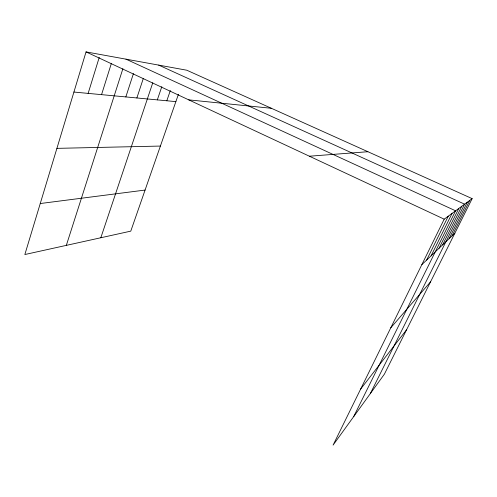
<?xml version="1.0" encoding="UTF-8"?>
<svg xmlns="http://www.w3.org/2000/svg" width="497" height="497" viewBox="0 0 497 497"><rect width="100%" height="100%" fill="white"/><g stroke="black" fill="none" stroke-linecap="round" stroke-linejoin="round"><path stroke-width="0.75" d="M472.15 198.632L444.2 219.171L333.089 445.101L384.392 374.142L472.15 198.632L186.797 70.22L86.043 51.899L24.85 254.532L130.779 231.136L178.411 94.324M88.137 93.386L99.238 57.404M101.55 94.647L111.328 63.541M66.331 245.369L122.896 68.692M125.834 96.927L133.42 73.624M136.868 97.965L143.329 78.427M100.823 237.752L152.778 82.763M157.319 99.885L161.805 86.689M166.812 100.773L170.334 90.535M426.631 260.08L448.275 216.176M431.092 255.837L452.059 213.393M353.665 416.648L455.587 210.803L125.952 59.155M439.031 248.276L458.793 208.448M442.585 244.897L461.794 206.243M370.296 393.643L464.614 204.168L158.692 65.107M449.077 238.722L467.273 202.217M452.046 235.889L469.783 200.378M360.648 389.064L406.596 329.735M390.766 327.815L430.532 281.867M421.841 264.64L454.861 233.211M40.251 203.534L145.074 190.059M309.407 156.213L367.898 151.722M56.913 148.361L160.394 146.062M73.916 92.051L175.863 101.624M188.736 99.86L271.399 108.29M86.043 51.899L444.2 219.171"/></g></svg>
